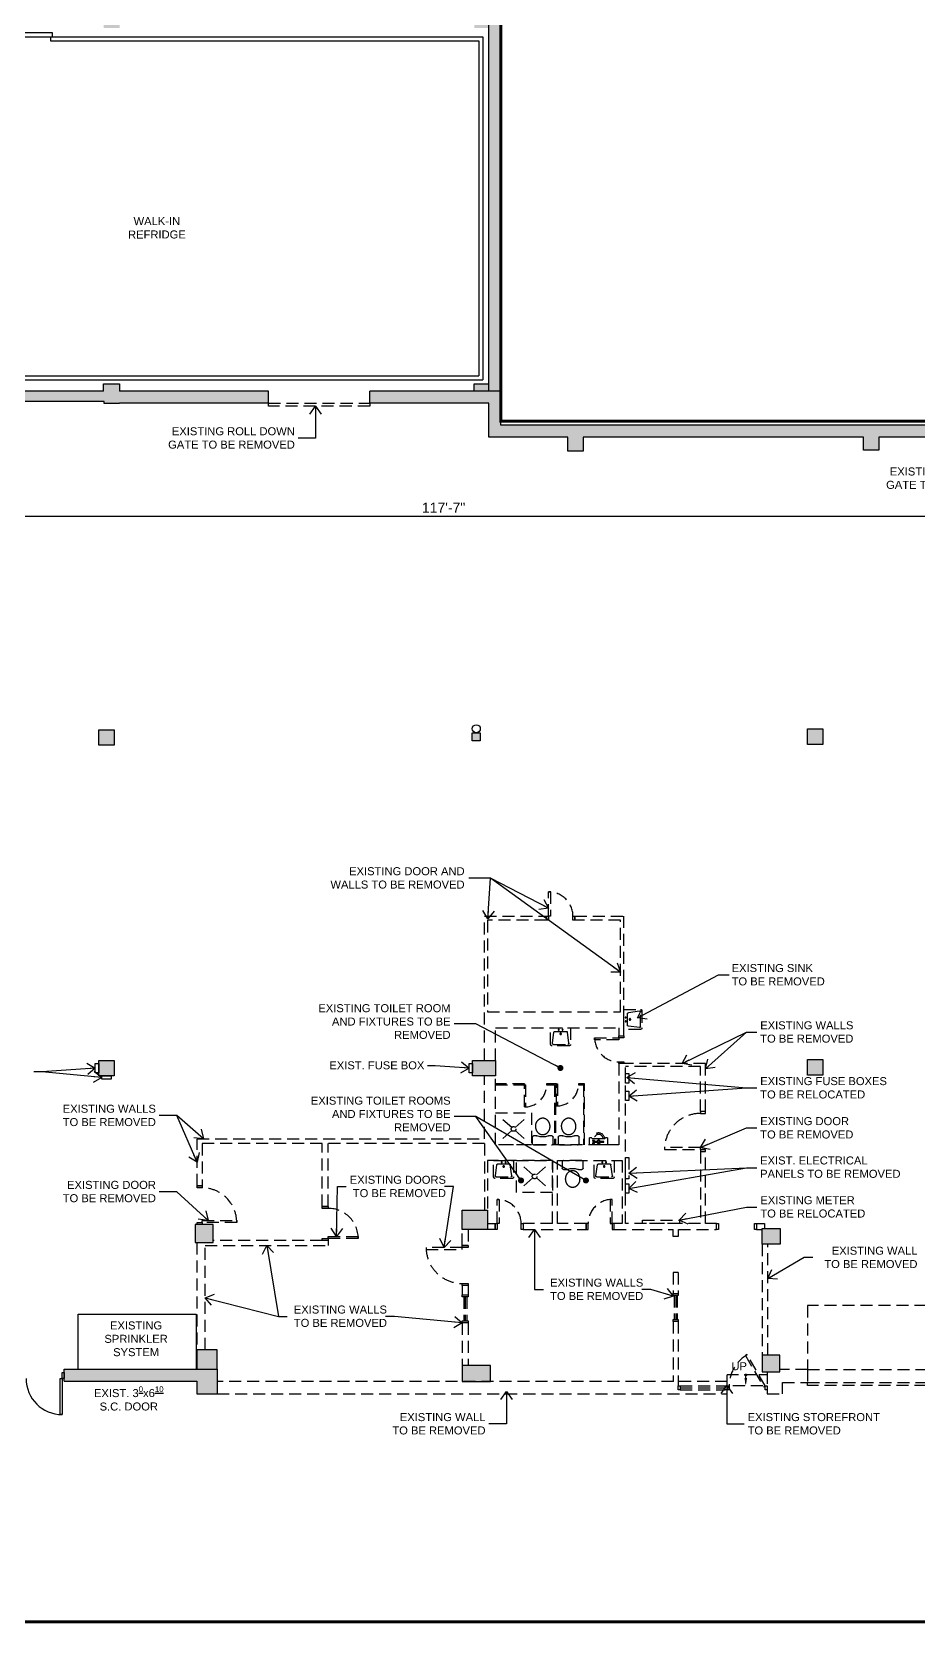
# Model space of a CAD drawing. Header units: inches. Extents: x -5252 to 14398, y -1665 to 9844.
# Drawn here: x 12304 to 13190, y -152 to 1438 of the extents above; entities that cross this region are included whole.
import ezdxf

# ---------------------------------------------------------------- set-up
doc = ezdxf.new("R2010")
doc.units = ezdxf.units.IN
doc.header["$LTSCALE"] = 48
doc.header["$MEASUREMENT"] = 0
doc.linetypes.add('HIDDEN', pattern=[0.375, 0.25, -0.125])
doc.linetypes.add('PHANTOM', pattern=[2.5, 1.25, -0.25, 0.25, -0.25, 0.25, -0.25])
for name, color, linetype in [('Demo', 8, 'HIDDEN'), ('Dimensions', 5, 'Continuous'), ('Door', 5, 'Continuous'), ('E-6', 8, 'Continuous'), ('Hatch', 9, 'Continuous'), ('Kitchen', 5, 'Continuous'), ('PROPERTY LINE', 2, 'PHANTOM'), ('TEXT', 1, 'Continuous'), ('TOILET-FLOOR', 5, 'Continuous'), ('Wall-Exist', 6, 'Continuous')]:
    doc.layers.add(name, color=color, linetype=linetype)
doc.styles.add('ATTR', font='stylu.ttf', dxfattribs={"width": 0.8, "height": 0.7})
doc.styles.add('DIMTEXT', font='arial.ttf')
doc.styles.get("Standard").update_dxf_attribs({"font": 'arial.ttf'})
doc.styles.add('STYLUSBT', font='stylu.ttf')
doc.styles.add('SWA-STND', font='arial.ttf')
doc.dimstyles.new('PA-DIM', dxfattribs={"dimtxt": 5, "dimasz": 5, "dimexe": 3, "dimexo": 0, "dimgap": 1, "dimtad": 1, "dimdec": 0, "dimzin": 3, "dimdsep": 46, "dimlunit": 4, "dimtxsty": 'STYLUSBT', "dimblk": 'ARCHTICK', "dimcen": 0.09, "dimclrd": 256, "dimclre": 256, "dimclrt": 1, "dimadec": 0, "dimazin": 0, "dimtfac": 1, "dimtdec": 0, "dimtix": 1, "dimtmove": 1, "dimatfit": 3, "dimldrblk": 'OPEN90', "dimfxl": 1, "dimfrac": 1, "dimtolj": 1, "dimtzin": 0, "dimarcsym": 0})
doc.dimstyles.new('SWA-48', dxfattribs={"dimscale": 0, "dimtxt": 10, "dimasz": 6, "dimexe": 6, "dimexo": 6, "dimgap": 4, "dimtad": 1, "dimdec": 0, "dimzin": 3, "dimdsep": 46, "dimlunit": 4, "dimtxsty": 'SWA-STND', "dimblk": 'ARCHTICK', "dimcen": 6, "dimclrd": 5, "dimclre": 5, "dimclrt": 1, "dimadec": 0, "dimazin": 0, "dimtfac": 1, "dimtdec": 0, "dimtix": 1, "dimtofl": 0, "dimtmove": 2, "dimatfit": 3, "dimfxl": 1, "dimtolj": 1, "dimtzin": 0, "dimlwd": -1, "dimlwe": -1, "dimarcsym": 0})

# ---------------------------------------------------------------- blocks, each defined once
blk = doc.blocks.new('A$C1289403D')
for p, q in [((0, 16.5), (0, 0)), ((18.5, 18), (1.5, 18)), ((2.7, 16.5), (17.3, 16.5)), ((20, 0), (20, 16.5)), ((1.8, 15.4), (3.3, 4.4)), ((4.3, 3.5), (15.7, 3.5)), ((18.2, 15.4), (16.7, 4.4)), ((0, 0), (20, 0))]:
    blk.add_line(p, q)
for centre, radius in [((8.1, 1.8), 0.5), ((10, 6), 0.75), ((11.9, 1.8), 0.5)]:
    blk.add_circle(centre, radius)
for centre, radius, start, end in [((1.5, 16.5), 1.5, 90, 180), ((2.7, 15.5), 1, 90, 187.8533), ((17.3, 15.5), 1, 352.1467, 90), ((18.5, 16.5), 1.5, 0, 90), ((4.3, 4.5), 1, 187.8533, 270), ((15.7, 4.5), 1, 270, 352.1467)]:
    blk.add_arc(centre, radius, start, end)
blk = doc.blocks.new('A$C3AD91150')
at = {"color": 0, "linetype": 'ByBlock', "lineweight": -2}
for points in [[(0, 27, -0.117036), (2.6, 26.4, -0.104338), (4.9, 24.5, -0.09029), (6.6, 21.6, -0.09898), (7, 18.5, -0.08237), (6.4, 15.2, -0.09029), (4.9, 12.5, -0.104338), (2.6, 10.6, -0.117036), (0, 10, -0.117036), (-2.6, 10.6, -0.104338), (-4.9, 12.5, -0.09029), (-6.4, 15.2, -0.08237), (-7, 18.5, -0.08237), (-6.4, 21.8, -0.09029), (-4.9, 24.5, -0.104338), (-2.6, 26.4, -0.117036)], [(10.4, 0.9), (9.6, 0.1, -0.198912), (9.3, 0), (-9.3, 0, -0.198912), (-9.6, 0.1), (-10.4, 0.9, -0.198912), (-10.5, 1.2), (-10.5, 7.8, -0.198912), (-10.4, 8.1), (-9.6, 8.9, -0.198912), (-9.3, 9), (-6.1, 9, -0.069687), (-5.9, 9), (-2.6, 8, 0.069687), (-2.4, 8), (2.4, 8, 0.069687), (2.6, 8), (5.9, 9, -0.069687), (6.1, 9), (9.3, 9, -0.198912), (9.6, 8.9), (10.4, 8.1, -0.198912), (10.5, 7.8), (10.5, 1.2, -0.198912)]]:
    blk.add_lwpolyline(points, format="xyb", close=True, dxfattribs=at)
blk = doc.blocks.new('Urinal Toilet 2 PV')
for p, q in [((3.85, 0), (6.65, 0)), ((-9, -7), (-7, -7)), ((-7, -7), (-6, -6)), ((-6, -6), (6, -6)), ((-0.98, -2.6501), (-4.9, -2.6501)), ((-4.9, -3.35), (-0.98, -3.35)), ((0.773, -2.3), (4.55, -2.3)), ((4.55, -3.7), (0.784, -3.7)), ((4.2, -0.35), (6.3, -0.35)), ((4.2, -1.6), (4.2, -1.95)), ((6.3, -1.6), (4.2, -1.6)), ((4.2, -1.95), (6.3, -1.95)), ((4.2, -4.05), (4.2, -4.4001)), ((6.3, -4.05), (4.2, -4.05)), ((4.2, -4.4001), (6.3, -4.4001)), ((4.55, -0.35), (4.55, -1.6)), ((4.55, -1.95), (4.55, -4.05)), ((5.95, -1.6), (5.95, -0.35)), ((5.95, -4.05), (5.95, -1.95)), ((6, -6), (7, -7)), ((6.3, -1.95), (6.3, -1.6)), ((6.3, -4.4001), (6.3, -4.05)), ((7, -7), (9, -7))]:
    blk.add_line(p, q)
blk.add_lwpolyline([(-9, -7), (-9, 0), (9, 0), (9, -7)])
blk.add_circle((0, -3), 1.05)
for centre, radius, start, end in [((4.215, 0.0154), 0.3657, 182.4084, 267.5916), ((6.285, 0.0154), 0.3657, 272.4084, 357.5916), ((0, -6), 6, 180, 0), ((-4.9, -3), 0.35, 90, 270), ((0, -6), 4.5, 180, 0), ((0, -3), 1.75, 22.85047, 168.577), ((0, -3), 1.75, 191.8763, 336.5863)]:
    blk.add_arc(centre, radius, start, end)
at = {"style": 'ATTR', "width": 0.8, "flags": 9}
blk.add_attdef('ESTCODE', (0, 0), '', height=0.00000036, dxfattribs=at)
blk = doc.blocks.new('_ArchTick')
at = {"color": 0, "linetype": 'ByBlock', "const_width": 0.219}
blk.add_lwpolyline([(-0.5, -0.5), (0.5, 0.5)], dxfattribs=at)
blk = doc.blocks.new('*D2630')
at = {"layer": 'Defpoints', "color": 0, "transparency": 16777216}
for p in [(12009.6, 1066.9), (13421.1, 1019.4), (12009.6, 953.9)]:
    blk.add_point(p, dxfattribs=at)
at = {"layer": 'Dimensions', "color": 5, "transparency": 16777216}
for p, q in [((12009.6, 1060.9), (12009.6, 947.9)), ((13421.1, 1013.4), (13421.1, 947.9)), ((13421.1, 953.9), (12009.6, 953.9))]:
    blk.add_line(p, q, dxfattribs=at)
at = {"layer": 'Dimensions', "color": 5, "transparency": 16777216, "xscale": 6, "yscale": 6, "zscale": 6, "rotation": 180}
blk.add_blockref('_ArchTick', (12009.6, 953.9), dxfattribs=at)
at = {"layer": 'Dimensions', "color": 5, "transparency": 16777216, "xscale": 6, "yscale": 6, "zscale": 6}
blk.add_blockref('_ArchTick', (13421.1, 953.9), dxfattribs=at)
at = {"layer": 'Dimensions', "color": 1, "transparency": 16777216, "insert": (12715.4, 962.9), "char_height": 10, "attachment_point": 5, "style": 'SWA-STND'}
blk.add_mtext('\\A1;117\'-7"', dxfattribs=at)

msp = doc.modelspace()

# ---------------------------------------------------------------- hatches: boundary and pattern name
at = {"layer": 'Hatch'}
h = msp.add_hatch(color=253, dxfattribs=at)
h.dxf.hatch_style = 1
h.paths.add_polyline_path([(11873.5, 2437.4), (11900, 2437.4), (11900, 2441.9), (11890, 2441.9), (11890, 2458.9), (11877.5, 2458.9), (11877.5, 2567.9), (11890, 2567.9), (11890, 2586.4), (11884.5, 2586.4), (11884.5, 2598.4), (11886.5, 2598.4), (11886.5, 2603.4), (11873.5, 2603.4), (11873.5, 2594.9), (11832.5, 2594.9), (11832.5, 2581.9), (11835.5, 2581.9), (11873.5, 2581.9)])
h.paths.add_polyline_path([(11985.5, 2441.9), (11985.5, 2468.9), (11980.5, 2468.9), (11980.5, 2441.9), (11936, 2441.9), (11936, 2437.4), (11999.5, 2437.4), (11999.5, 2364.4), (12126.5, 2364.4), (12126.5, 2314.9), (12141.5, 2314.9), (12141.5, 2318.9), (12130.5, 2318.9), (12130.5, 2436.9), (12175.5, 2436.9), (12175.5, 2424.4), (12191, 2424.4), (12191, 2436.9), (12253.5, 2436.9), (12253.5, 2318.9), (12171.5, 2318.9), (12171.5, 2314.9), (12378.5, 2314.9), (12378.5, 2318.9), (12361.5, 2318.9), (12361.5, 2338.9), (12357.5, 2338.9), (12357.5, 2318.9), (12266.5, 2318.9), (12266.5, 2435.9), (12357.5, 2435.9), (12357.5, 2362.9), (12361.5, 2362.9), (12361.5, 2435.9), (12482.5, 2435.9), (12482.5, 2318.9), (12481.5, 2318.9), (12481.5, 2314.9), (12487.5, 2314.9), (12487.5, 2465.4), (12482.5, 2465.4), (12482.5, 2458.4), (12470.5, 2458.4), (12470.5, 2441.9), (12334.5, 2441.9), (12334.5, 2445.4), (12328.5, 2445.4), (12328.5, 2441.9), (12194.5, 2441.9), (12194.5, 2452.4), (12188.5, 2452.4), (12188.5, 2441.9), (12115.5, 2441.9), (12115.5, 2436.9), (12124.5, 2436.9), (12124.5, 2377.4), (12063.5, 2377.4), (12063.5, 2436.9), (12085.5, 2436.9), (12085.5, 2441.9), (12038.5, 2441.9), (12038.5, 2436.9), (12059.5, 2436.9), (12059.5, 2377.4), (12003.5, 2377.4), (12003.5, 2436.9), (12008.5, 2436.9), (12008.5, 2441.9)])
h.paths.add_polyline_path([(11985.5, 2523.9), (11980.5, 2523.9), (11980.5, 2504.9), (11985.5, 2504.9)], flags=17)
h.paths.add_polyline_path([(11985.5, 2598.4), (11980.5, 2598.4), (11980.5, 2583.9), (11985.5, 2583.9)], flags=17)
h.paths.add_polyline_path([(11924.5, 2603.4), (11924.5, 2598.4), (12178.5, 2598.4), (12178.5, 2579.4), (12188.5, 2579.4), (12188.5, 2488.4), (12194.5, 2488.4), (12194.5, 2598.4), (12470.5, 2598.4), (12470.5, 2566.4), (12482.5, 2566.4), (12482.5, 2501.4), (12487.5, 2501.4), (12487.5, 2581.9), (12524.5, 2581.9), (12524.5, 2594.9), (12487.5, 2594.9), (12487.5, 2603.4)])
h.paths.add_polyline_path([(12328.5, 2475.4), (12334.5, 2475.4), (12334.5, 2598.4), (12328.5, 2598.4)])
h.paths.add_polyline_path([(11711.5, 2594.9), (11711.5, 2581.9), (11714.5, 2581.9), (11737.5, 2581.9), (11737.5, 2594.9)])
h.paths.add_polyline_path([(11605, 2218.4), (11590.5, 2218.4), (11590.5, 2202.4), (11605, 2202.4)])
h.paths.add_polyline_path([(11988.5, 2218.4), (11972.5, 2218.4), (11972.5, 2202.4), (11988.5, 2202.4)])
h.paths.add_polyline_path([(12375.5, 2202.4), (12391.5, 2202.4), (12391.5, 2218.4), (12375.5, 2218.4)])
h.paths.add_polyline_path([(12746, 2202.4), (12760.5, 2202.4), (12760.5, 2218.4), (12746, 2218.4)])
h.paths.add_polyline_path([(12005.9, 1211.3), (12062, 1211.4), (12062, 1241.2), (12005.8, 1241.1)], flags=9)
h.paths.add_polyline_path([(12397.8, 1227.4), (12459.6, 1227.5), (12459.5, 1257.5), (12397.8, 1257.4)], flags=9)
h.paths.add_polyline_path([(11703.6, 33.7), (11870.9, 33.7), (11870.9, 63.6), (11703.6, 63.6)], flags=9)
h.paths.add_polyline_path([(11779.4, -87.2), (11953, -87.2), (11953, -57.2), (11779.4, -57.2)], flags=9)
h.paths.add_polyline_path([(11805.2, -131.6), (11936.2, -131.6), (11936.2, -101.7), (11805.2, -101.7)], flags=9)
h.paths.add_polyline_path([(11822.1, 345.2), (11952.9, 345.2), (11952.9, 375.1), (11822.1, 375.1)], flags=9)
h.paths.add_polyline_path([(11822.1, 167.3), (11952.9, 167.3), (11952.9, 197.2), (11822.1, 197.2)], flags=9)
h.paths.add_polyline_path([(11806.1, 589.8), (11937.1, 589.8), (11937.1, 619.8), (11806.1, 619.8)], flags=9)
h.paths.add_polyline_path([(11822.1, 265.7), (11953.1, 265.7), (11953.1, 295.6), (11822.1, 295.6)], flags=9)
h.paths.add_polyline_path([(11822.1, -28.2), (11952.9, -28.2), (11952.9, 1.8), (11822.1, 1.8)], flags=9)
h.paths.add_polyline_path([(11816.8, 773.8), (11953.1, 773.8), (11953.1, 803.8), (11816.8, 803.8)], flags=9)
h.paths.add_polyline_path([(11492.9, -4.8), (11561, -4.8), (11561, 38.6), (11492.9, 38.6)], flags=9)
h.paths.add_polyline_path([(13029, 367.8), (13159.7, 367.8), (13159.7, 397.8), (13029, 397.8)], flags=9)
h.paths.add_polyline_path([(13029, 327.8), (13126.8, 327.8), (13126.8, 357.8), (13029, 357.8)], flags=9)
h.paths.add_polyline_path([(13029, 423.6), (13126.8, 423.6), (13126.8, 453.5), (13029, 453.5)], flags=9)
h.paths.add_polyline_path([(12333.2, 264.1), (12430.4, 264.1), (12430.4, 294.1), (12333.2, 294.1)], flags=9)
h.paths.add_polyline_path([(12815.9, 166.4), (12913.4, 166.4), (12913.4, 196.3), (12815.9, 196.3)], flags=9)
h.paths.add_polyline_path([(13085.5, 198.3), (13183.2, 198.3), (13183.2, 228.3), (13085.5, 228.3)], flags=9)
h.paths.add_polyline_path([(12559.8, 139.5), (12657.2, 139.5), (12657.2, 169.5), (12559.8, 169.5)], flags=9)
h.paths.add_polyline_path([(12617.2, 269.2), (12717.4, 269.2), (12717.4, 299.1), (12617.2, 299.1)], flags=9)
h.paths.add_polyline_path([(12333.2, 340.2), (12430.4, 340.2), (12430.4, 370.2), (12333.2, 370.2)], flags=9)
h.paths.add_polyline_path([(13000.5, 480.8), (13098.2, 480.8), (13098.2, 510.8), (13000.5, 510.8)], flags=9)
h.paths.add_polyline_path([(13016.4, 32), (13152.7, 32), (13152.7, 62), (13016.4, 62)], flags=9)
h.paths.add_polyline_path([(12662.8, 32), (12759.9, 32), (12759.9, 62), (12662.8, 62)], flags=9)
h.paths.add_polyline_path([(12386.4, 32), (12560, 32), (12560, 62), (12386.4, 62)], flags=9)
h.paths.add_polyline_path([(13265, 32), (13395.9, 32), (13395.9, 62), (13265, 62)], flags=9)
h.paths.add_polyline_path([(11822.1, 850.4), (11952.9, 850.4), (11952.9, 880.4), (11822.1, 880.4)], flags=9)
h.paths.add_polyline_path([(12250.7, 164.4), (12373.7, 164.4), (12373.7, 207.8), (12250.7, 207.8)], flags=9)
h.paths.add_polyline_path([(12052, 108.3), (12183, 108.3), (12183, 138.2), (12052, 138.2)], flags=9)
h.paths.add_polyline_path([(12438.6, 1017.3), (12569.6, 1017.3), (12569.6, 1047.2), (12438.6, 1047.2)], flags=9)
h.paths.add_polyline_path([(13156.3, 977.1), (13287.3, 977.1), (13287.3, 1007.1), (13156.3, 1007.1)], flags=9)
h.paths.add_polyline_path([(13246.5, 584.9), (13377.5, 584.9), (13377.5, 614.8), (13246.5, 614.8)], flags=9)
h.paths.add_polyline_path([(12600.8, 577.6), (12739, 577.6), (12739, 607.6), (12600.8, 607.6)], flags=9)
h.paths.add_polyline_path([(12581.2, 334.8), (12725, 334.8), (12725, 378.2), (12581.2, 378.2)], flags=9)
h.paths.add_polyline_path([(12588.9, 427.3), (12725.2, 427.3), (12725.2, 470.7), (12588.9, 470.7)], flags=9)
h.paths.add_polyline_path([(12157.5, 385.2), (12305, 385.2), (12305, 415.1), (12157.5, 415.1)], flags=9)
h.paths.add_polyline_path([(13203.5, 116.3), (13203.5, 157.6), (13187, 157.6), (13187, 116.3)], flags=9)
h.paths.add_polyline_path([(13001.6, 96.4), (13021.1, 96.4), (13021.1, 112.9), (13001.6, 112.9)], flags=9)
h.paths.add_polyline_path([(13028.9, 288.4), (13173.3, 288.4), (13173.3, 318.4), (13028.9, 318.4)], flags=9)
h.paths.add_polyline_path([(12599.3, 397), (12698.3, 397), (12698.3, 413.5), (12599.3, 413.5)], flags=9)
h.paths.add_polyline_path([(13029.1, 248.7), (13138.7, 248.7), (13138.7, 278.7), (13029.1, 278.7)], flags=9)
h.paths.add_polyline_path([(12374.1, 110.2), (12441.5, 110.3), (12441.4, 153.7), (12374.1, 153.6)], flags=9)
h = msp.add_hatch(color=253, dxfattribs=at)
h.dxf.hatch_style = 1
h.paths.add_polyline_path([(12772.5, 2065.4), (12760.5, 2065.4), (12760.5, 1079.4), (12772.5, 1079.4)])
h.paths.add_polyline_path([(12760.5, 1844.4), (12746, 1844.4), (12746, 1828.4), (12760.5, 1828.4)])
h.paths.add_polyline_path([(12391.5, 1844.4), (12369.5, 1844.4), (12369.5, 1813.4), (12391.5, 1813.4)])
h.paths.add_polyline_path([(11988.5, 1844.4), (11972.5, 1844.4), (11972.5, 1828.4), (11988.5, 1828.4)])
h.paths.add_polyline_path([(11605, 1844.4), (11590.5, 1844.4), (11590.5, 1828.4), (11605, 1828.4)])
h.paths.add_polyline_path([(11605, 1460.4), (11590.5, 1460.4), (11590.5, 1444.4), (11605, 1444.4)])
h.paths.add_polyline_path([(11988.5, 1458.4), (11972.5, 1458.4), (11972.5, 1442.4), (11988.5, 1442.4)])
h.paths.add_polyline_path([(12391.5, 1458.4), (12375.5, 1458.4), (12375.5, 1442.4), (12391.5, 1442.4)])
h.paths.add_polyline_path([(12760.5, 1458.4), (12746, 1458.4), (12746, 1442.4), (12760.5, 1442.4)])
h = msp.add_hatch(color=253, dxfattribs=at)
h.dxf.hatch_style = 1
h.paths.add_polyline_path([(12022.6, 1068.9), (12376, 1068.9), (12376, 1066.9), (12391.5, 1066.9), (12391.5, 1067.4), (12540.5, 1067.4), (12540.5, 1079.4), (12391.5, 1079.4), (12391.5, 1086.7), (12375.5, 1086.7), (12375.5, 1079.4), (12022.6, 1079.4), (12022.6, 1086.7), (12006.6, 1086.7), (12006.6, 1079.4), (11605, 1079.4), (11578.5, 1067.4), (11578.5, 560.4), (10743.1, 560.4), (10743.1, 389.4), (11271.1, 389.4), (11271.1, 73.4), (11279.1, 73.4), (11279.1, 101.9), (11293.1, 101.9), (11293.1, 113.9), (11279.1, 113.9), (11279.1, 401.4), (10755.1, 401.4), (10755.1, 548.4), (11601.1, 548.4), (11601.1, 1057.4), (11996.6, 1057.4), (11996.6, 836.9), (12009.6, 836.9), (12009.6, 1066.9), (12022.6, 1066.9)])
h.paths.add_polyline_path([(11787.5, 1093.9), (11773, 1093.9), (11773, 1079.4), (11787.5, 1079.4)])
h.paths.add_polyline_path([(12760.5, 1086.7), (12746, 1086.7), (12746, 1079.4), (12760.5, 1079.4)])
h.paths.add_polyline_path([(11292.6, -126.6), (11279.1, -126.6), (11279.1, -30.6), (11271.1, -30.6), (11271.1, -150.6), (11722.1, -150.6), (11722.1, -138.6), (11603.6, -138.6), (11603.6, -126.6), (11587.6, -126.6), (11587.6, -138.6), (11292.6, -138.6)])
h.paths.add_polyline_path([(12006.1, -82.6), (11994.1, -82.6), (11994.1, -126.1), (11979.1, -126.1), (11979.1, -138.6), (11968.1, -138.6), (11968.1, -150.6), (12006.1, -150.6)])
h.paths.add_polyline_path([(11795.1, -138.6), (11762.1, -138.6), (11762.1, -150.6), (11795.1, -150.6)])
h = msp.add_hatch(color=253, dxfattribs=at)
h.dxf.hatch_style = 1
h.paths.add_polyline_path([(13237, 1045.4), (12772.5, 1045.4), (12772.5, 1079.4), (12641.5, 1079.4), (12641.5, 1067.4), (12760.5, 1067.4), (12760.5, 1033.4), (12839.5, 1033.4), (12839.5, 1019.4), (12855, 1019.4), (12855, 1033.4), (13135, 1033.4), (13135, 1020.4), (13150.5, 1020.4), (13150.5, 1033.4), (13237, 1033.4)])
h.paths.add_polyline_path([(13431.1, 565.5), (13433.1, 565.5), (13433.1, 572.9), (13421.1, 572.9), (13421.1, 409.9), (13409, 409.9), (13409, 394.4), (13421.1, 394.4), (13421.1, 114.4), (13405.1, 114.4), (13405.1, 101.4), (13343.1, 101.4), (13343.1, 114.4), (13327.6, 114.4), (13327.6, 88.4), (13431.1, 88.4)])
h = msp.add_hatch(color=253, dxfattribs=at)
h.dxf.hatch_style = 1
h.paths.add_polyline_path([(12023.6, 740.9), (11996.6, 740.9), (11996.6, 674.4), (12009.6, 674.4), (12009.6, 725.4), (12023.6, 725.4)])
h.paths.add_polyline_path([(12023.6, 409.9), (12009.6, 409.9), (12009.6, 578.4), (11996.6, 578.4), (11996.6, 394.4), (12023.6, 394.4)])
h.paths.add_polyline_path([(12023.6, 113.9), (12009.6, 113.9), (12009.6, 141.1), (11994.1, 141.1), (11994.1, -31.6), (12006.1, -31.6), (12006.1, 89.9), (12023.6, 89.9)])
h.paths.add_polyline_path([(12296.1, 101.9), (12285.1, 101.9), (12269.6, 101.9), (12256.6, 101.9), (12256.6, 89.9), (12296.1, 89.9)])
h.paths.add_polyline_path([(12285.1, 114.9), (12269.6, 114.9), (12269.6, 101.9), (12285.1, 101.9)])
h.paths.add_polyline_path([(12489.1, 101.9), (12468.6, 101.9), (12336.1, 101.9), (12336.1, 89.9), (12468.6, 89.9), (12468.6, 77.1), (12489.1, 77.1)])
h.paths.add_polyline_path([(12489.1, 121), (12468.6, 121), (12468.6, 101.9), (12489.1, 101.9)])
h.paths.add_polyline_path([(12485.1, 246.5), (12467.1, 246.5), (12467.1, 228.5), (12485.1, 228.5)])
h.paths.add_polyline_path([(12386.1, 410.4), (12370.6, 410.4), (12370.6, 394.9), (12386.1, 394.9)])
h.paths.add_polyline_path([(12386.1, 740.9), (12370.6, 740.9), (12370.6, 725.4), (12386.1, 725.4)])
h.paths.add_polyline_path([(12752.1, 737.9), (12744.1, 737.9), (12744.1, 729.9), (12752.1, 729.9)])
h.paths.add_polyline_path([(13094.6, 741.7), (13079.1, 741.7), (13079.1, 726.2), (13094.6, 726.2)])
h.paths.add_polyline_path([(13094.6, 411.2), (13079.1, 411.2), (13079.1, 395.7), (13094.6, 395.7)])
h.paths.add_polyline_path([(13051.7, 242.4), (13033.9, 242.4), (13033.9, 226.9), (13051.7, 226.9)])
h.paths.add_polyline_path([(12767.4, 410.4), (12744.2, 410.4), (12744.2, 394.9), (12767.4, 394.9)])
h.paths.add_polyline_path([(12759.4, 260.8), (12733.9, 260.8), (12733.9, 241.5), (12759.4, 241.5)])
h.paths.add_polyline_path([(12762.4, 105.5), (12734.1, 105.5), (12734.1, 89.5), (12762.4, 89.5)])
h.paths.add_polyline_path([(13051.5, 115.9), (13033.9, 115.9), (13033.9, 99.1), (13051.5, 99.1)])

# ---------------------------------------------------------------- linework, layer by layer
at = {"layer": 'Demo'}
for p, q in [((12756.2, 410.4), (12756.2, 554.4)), ((12756.2, 554.4), (12818.2, 554.4)), ((12818.2, 550.4), (12759.2, 550.4)), ((12759.2, 550.4), (12759.2, 458.9)), ((12818.2, 554.4), (12818.2, 550.4)), ((12846.7, 550.4), (12846.7, 554.4)), ((12846.7, 554.4), (12895.7, 554.4)), ((12892.2, 550.4), (12846.7, 550.4)), ((12892.2, 458.9), (12892.2, 550.4)), ((12895.7, 435), (12895.7, 554.4)), ((12759.2, 458.9), (12892.2, 458.9)), ((12767.4, 442.9), (12890.4, 442.9)), ((12767.4, 410.4), (12767.4, 442.9)), ((12890.4, 442.9), (12890.4, 435)), ((12890.4, 435), (12895.7, 435)), ((12977.2, 407.4), (12890.4, 407.4)), ((12890.4, 407.4), (12890.4, 325.9)), ((12897.2, 247.4), (12897.2, 404.4)), ((12972.2, 404.4), (12897.2, 404.4)), ((12972.2, 359.4), (12972.2, 404.4)), ((12977.2, 359.4), (12977.2, 407.4)), ((12756.2, 332.1), (12756.2, 394.9)), ((12767.4, 325.9), (12767.4, 394.9)), ((12796.4, 386.9), (12767.4, 386.9)), ((12767.4, 385.9), (12796.4, 385.9)), ((12796.4, 386.9), (12796.4, 385.9)), ((12828.4, 386.9), (12818.4, 386.9)), ((12818.4, 386.9), (12818.4, 385.9)), ((12818.4, 385.9), (12826.3, 385.9)), ((12826.3, 385.9), (12826.3, 325.9)), ((12827.3, 385.9), (12827.3, 325.9)), ((12827.3, 385.9), (12828.4, 385.9)), ((12856.4, 386.9), (12850.4, 386.9)), ((12850.4, 386.9), (12850.4, 385.9)), ((12850.4, 385.9), (12855.4, 385.9)), ((12855.4, 385.9), (12855.4, 325.9)), ((12856.4, 325.9), (12856.4, 386.9)), ((12774.6, 351.5), (12783.6, 343.5)), ((12787.1, 343.5), (12796.1, 351.5)), ((12977.2, 359.4), (12972.2, 359.4)), ((12774.6, 332.4), (12783.6, 340.4)), ((12787.1, 340.4), (12796.1, 332.4)), ((12469.1, 285), (12469.1, 332.1)), ((12469.1, 332.1), (12756.2, 332.1)), ((12594.1, 327.5), (12474.1, 327.5)), ((12474.1, 327.5), (12474.1, 285)), ((12594.1, 264.5), (12594.1, 327.5)), ((12756.2, 327.5), (12600.1, 327.5)), ((12600.1, 264.5), (12600.1, 327.5)), ((12756.2, 327.5), (12756.2, 260.8)), ((12890.4, 325.9), (12767.4, 325.9)), ((12977.2, 319.4), (12972.2, 319.4)), ((12972.2, 319.4), (12972.2, 247.4)), ((12977.2, 247.4), (12977.2, 319.4)), ((12824.4, 310.4), (12759.4, 310.4)), ((12759.4, 310.4), (12759.4, 260.8)), ((12795.7, 304), (12804.7, 296)), ((12808.2, 296), (12817.1, 304)), ((12824.4, 247.4), (12824.4, 310.4)), ((12829.4, 247.4), (12829.4, 310.4)), ((12829.4, 310.4), (12893.9, 310.4)), ((12893.9, 310.4), (12893.9, 247.4)), ((12795.7, 284.9), (12804.7, 292.9)), ((12808.2, 292.9), (12817.1, 284.9)), ((12474.1, 285), (12469.1, 285)), ((12600.1, 264.5), (12594.1, 264.5)), ((12733.9, 225.5), (12733.9, 241.5)), ((12739.9, 241.5), (12739.9, 225.5)), ((12759.4, 247.4), (12766.9, 247.4)), ((12766.9, 241.5), (12759.4, 241.5)), ((12766.9, 247.4), (12766.9, 241.5)), ((12824.4, 247.4), (12794.9, 247.4)), ((12794.9, 247.4), (12794.9, 241.5)), ((12794.9, 241.5), (12857.9, 241.5)), ((12857.9, 247.4), (12829.4, 247.4)), ((12857.9, 241.5), (12857.9, 247.4)), ((12893.9, 247.4), (12885.9, 247.4)), ((12885.9, 241.5), (12885.9, 247.4)), ((12885.9, 241.5), (12944.9, 241.5)), ((12972.2, 247.4), (12897.2, 247.4)), ((12944.9, 234.5), (12944.9, 241.5)), ((12949.9, 241.5), (12949.9, 234.5)), ((12950.2, 241.5), (12988.2, 241.5)), ((12988.2, 247.4), (12977.2, 247.4)), ((13028.2, 247.4), (13036.2, 247.4)), ((13028.2, 241.5), (13033.9, 241.5)), ((13036.2, 247.4), (13036.2, 242.4)), ((12468.6, 228.5), (12468.6, 121)), ((12477.1, 225.5), (12600.1, 225.5)), ((12477.1, 121), (12477.1, 225.5)), ((12594.1, 230.5), (12485.1, 230.5)), ((12600.1, 230.5), (12600.1, 225.5)), ((12739.9, 225.5), (12733.9, 225.5)), ((12949.9, 234.5), (12944.9, 234.5)), ((13033.9, 226.9), (13033.9, 115.9)), ((13039.5, 115.9), (13039.5, 226.9)), ((12949.9, 198.5), (12944.9, 198.5)), ((12944.9, 198.5), (12944.9, 177.5)), ((12949.9, 198.5), (12949.9, 177.5)), ((12739.9, 185.5), (12733.9, 185.5)), ((12733.9, 185.5), (12733.9, 176)), ((12739.9, 185.5), (12739.9, 176)), ((12944.9, 177.5), (12949.9, 177.5)), ((12945.9, 175.5), (12945.9, 151.5)), ((12947.4, 175.5), (12947.4, 151.5)), ((12948.9, 175.5), (12948.9, 151.5)), ((12735.5, 174), (12735.5, 150)), ((12737, 174), (12737, 150)), ((12738.5, 174), (12738.5, 150)), ((12734.1, 148), (12734.1, 105.5)), ((12739.9, 148), (12739.9, 105.5)), ((12944.9, 149.5), (12944.9, 89.5)), ((12949.9, 149.5), (12949.9, 85.1)), ((13028.2, 96.1), (12998.9, 96.1)), ((12998.9, 85.1), (12998.9, 96.1)), ((13038.9, 96.1), (13030.5, 96.1)), ((13038.9, 99.1), (13038.9, 77.1)), ((13079.2, 101.4), (13051.5, 101.4)), ((13079.2, 101.4), (13079.2, 88.4)), ((12945.2, 89.5), (12489.1, 89.5)), ((12998.9, 89.5), (12950.2, 89.5)), ((12951.9, 85.1), (12996.9, 85.1)), ((12951.9, 83.1), (12996.9, 83.1)), ((12951.9, 81.1), (12996.9, 81.1)), ((12998.9, 77.1), (12998.9, 89.5)), ((13034.6, 85.1), (12998.9, 85.1)), ((13054.1, 77.1), (13054.1, 88.4)), ((13054.1, 88.4), (13079.2, 88.4)), ((12489.1, 77.1), (12998.9, 77.1)), ((13038.9, 77.1), (13054.1, 77.1))]:
    msp.add_line(p, q, dxfattribs=at)
at = {"layer": 'Demo', "linetype": 'ByBlock'}
for p, q in [((12350.1, 101.9), (12350.1, 156.9)), ((12350.1, 156.9), (12468.1, 156.9)), ((12468.1, 156.9), (12468.1, 101.9))]:
    msp.add_line(p, q, dxfattribs=at)
at = {"layer": 'Demo'}
for points in [[(12641.5, 1064.4), (12540.5, 1064.4), (12540.5, 1067.4), (12641.5, 1067.4)], [(12820.2, 554.4), (12820.2, 578.9), (12822.2, 578.9), (12822.2, 554.4)], [(12820.2, 550.4), (12818.2, 550.4), (12818.2, 554.4), (12820.2, 554.4)], [(12846.7, 550.4), (12844.7, 550.4), (12844.7, 554.4), (12846.7, 554.4)], [(12890.4, 433), (12890.4, 431), (12866.4, 431), (12866.4, 433)], [(12895.7, 435), (12895.7, 433), (12890.4, 433), (12890.4, 435)], [(12367.2, 397.9), (12367.2, 407.4), (12370.6, 407.4), (12370.6, 397.9)], [(12895.7, 408.9), (12895.7, 407.4), (12890.4, 407.4), (12890.4, 408.9)], [(12383.1, 391.6), (12373.6, 391.6), (12373.6, 394.9), (12383.1, 394.9)], [(12796.4, 363.9), (12796.4, 385.9), (12797.4, 385.9), (12797.4, 363.9)], [(12828.4, 364.9), (12828.4, 386.9), (12829.4, 386.9), (12829.4, 364.9)], [(12897.2, 387.8), (12897.2, 397.2), (12900.5, 397.2), (12900.5, 387.8)], [(12897.2, 370.4), (12897.2, 379.8), (12900.5, 379.8), (12900.5, 370.4)], [(12803.4, 325.9), (12767.4, 325.9), (12767.4, 357.9), (12803.4, 357.9)], [(12977.2, 357.4), (12977.2, 359.4), (12972.2, 359.4), (12972.2, 357.4)], [(12972.2, 321.4), (12972.2, 323.4), (12936.2, 323.4), (12936.2, 321.4)], [(12977.2, 319.4), (12977.2, 321.4), (12972.2, 321.4), (12972.2, 319.4)], [(12824.4, 278.4), (12788.4, 278.4), (12788.4, 310.4), (12824.4, 310.4)], [(12897.2, 292.2), (12897.2, 313.4), (12900.5, 313.4), (12900.5, 292.2)], [(12897.2, 277.7), (12897.2, 287.2), (12900.5, 287.2), (12900.5, 277.7)], [(12474.1, 285), (12474.1, 283), (12469.1, 283), (12469.1, 285)], [(12768.9, 247.4), (12768.9, 271.4), (12770.9, 271.4), (12770.9, 247.4)], [(12883.9, 247.4), (12883.9, 271.4), (12881.9, 271.4), (12881.9, 247.4)], [(12600.1, 264.5), (12600.1, 262.5), (12594.1, 262.5), (12594.1, 264.5)], [(12474.1, 248.5), (12474.1, 246.5), (12469.1, 246.5), (12469.1, 248.5)], [(12474.1, 248.5), (12474.1, 250.5), (12508.6, 250.5), (12508.6, 248.5)], [(12768.9, 241.5), (12766.9, 241.5), (12766.9, 247.4), (12768.9, 247.4)], [(12794.9, 241.5), (12792.9, 241.5), (12792.9, 247.4), (12794.9, 247.4)], [(12857.9, 241.5), (12859.9, 241.5), (12859.9, 247.4), (12857.9, 247.4)], [(12883.9, 241.5), (12885.9, 241.5), (12885.9, 247.4), (12883.9, 247.4)], [(12951.1, 247.4), (12914.3, 247.4), (12914.3, 250.8), (12951.1, 250.8)], [(12990.2, 241.5), (12988.2, 241.5), (12988.2, 247.4), (12990.2, 247.4)], [(13028.2, 241.5), (13026.2, 241.5), (13026.2, 247.4), (13028.2, 247.4)], [(12600.1, 232.5), (12600.1, 230.5), (12594.1, 230.5), (12594.1, 232.5)], [(12600.1, 232.5), (12600.1, 234.5), (12630.1, 234.5), (12630.1, 232.5)], [(12733.9, 221.5), (12733.9, 223.5), (12697.9, 223.5), (12697.9, 221.5)], [(12739.9, 225.5), (12739.9, 223.5), (12733.9, 223.5), (12733.9, 225.5)], [(12739.9, 187.5), (12739.9, 185.5), (12733.9, 185.5), (12733.9, 187.5)], [(12734.1, 174), (12734.1, 176), (12739.9, 176), (12739.9, 174)], [(12944.9, 175.5), (12944.9, 177.5), (12949.9, 177.5), (12949.9, 175.5)], [(13079.2, 101.4), (13324.1, 101.4), (13324.1, 165.4), (13079.2, 165.4)], [(12734.1, 148), (12734.1, 150), (12739.9, 150), (12739.9, 148)], [(12944.9, 149.5), (12944.9, 151.5), (12949.9, 151.5), (12949.9, 149.5)], [(13035.2, 84.1), (13036.9, 85.1), (13018.9, 116.3), (13017.1, 115.3)], [(12951.9, 81.1), (12949.9, 81.1), (12949.9, 85.1), (12951.9, 85.1)], [(12998.9, 81.1), (12996.9, 81.1), (12996.9, 85.1), (12998.9, 85.1)], [(13000.9, 81.1), (12998.9, 81.1), (12998.9, 85.1), (13000.9, 85.1)], [(13038.9, 81.1), (13036.9, 81.1), (13036.9, 85.1), (13038.9, 85.1)], [(13079.2, 88.4), (13324.1, 88.4), (13324.1, 85.4), (13079.2, 85.4)]]:
    msp.add_lwpolyline(points, close=True, dxfattribs=at)
at = {"layer": 'Demo', "linetype": 'Continuous'}
msp.add_lwpolyline([(13017.5, 87.8), (13017.5, 96.1)], dxfattribs=at)
at = {"layer": 'Demo'}
for centre, radius in [((12785.4, 341.9), 2.36), ((12806.4, 294.4), 2.36), ((13017.5, 96.1), 0.855)]:
    msp.add_circle(centre, radius, dxfattribs=at)
for centre, radius, start, end in [((12820.2, 554.4), 24.5, 0, 90), ((12890.4, 433), 24, 180, 270), ((12796.4, 385.9), 22, 270, 360), ((12828.4, 386.9), 22, 270, 360), ((12972.2, 321.4), 36, 90, 180), ((12474.1, 248.5), 34.5, 0, 90), ((12768.9, 247.4), 24, 0, 90), ((12883.9, 247.4), 24, 90, 180), ((12600.1, 232.5), 30, 0, 90), ((12733.9, 223.5), 36, 180, 270), ((13036.9, 85.1), 36, 120.098, 180)]:
    msp.add_arc(centre, radius, start, end, dxfattribs=at)
at = {"layer": 'Demo', "linetype": 'Continuous'}
msp.add_solid([(13018.8, 93.1), (13017.5, 85.1), (13016.1, 93.1)], dxfattribs=at)
at = {"layer": 'Door'}
for points in [[(12336.1, 92.4), (12334.1, 92.4), (12334.1, 98.4), (12336.1, 98.4)], [(12334.1, 92.4), (12334.1, 56.4), (12332.1, 56.4), (12332.1, 92.4)]]:
    msp.add_lwpolyline(points, close=True, dxfattribs=at)
msp.add_arc((12334.1, 92.4), 36, 180, 270, dxfattribs=at)
at = {"layer": 'E-6'}
msp.add_lwpolyline([(12740.8, 397.9), (12740.8, 407.4), (12744.2, 407.4), (12744.2, 397.9)], close=True, dxfattribs=at)
at = {"layer": 'Kitchen', "color": 8}
for p, q in [((12322.3, 1433.4), (12754.5, 1433.4)), ((12322.3, 1433.4), (12322.3, 1429.4)), ((12754.5, 1433.4), (12754.5, 1090.7)), ((12322.3, 1429.4), (12750.5, 1429.4)), ((12750.5, 1429.4), (12750.5, 1094.7)), ((11956.5, 1090.7), (12754.5, 1090.7)), ((12095.5, 1094.7), (12750.5, 1094.7))]:
    msp.add_line(p, q, dxfattribs=at)
msp.add_lwpolyline([(12260.3, 1433.4), (12324.3, 1433.4), (12324.3, 1437.4), (12260.3, 1437.4)], close=True, dxfattribs=at)
at = {"layer": 'PROPERTY LINE', "color": 7, "ltscale": 2, "const_width": 3}
msp.add_lwpolyline([(12772.5, 2736.7), (11571.1, 2878.8), (11571.1, 560.4), (10743.1, 560.4), (10743.1, 389.4), (11271.1, 389.4), (11271.1, -150.6), (13431.1, -150.6), (13431.1, 1049.4), (12772.5, 1049.4)], close=True, dxfattribs=at)
at = {"layer": 'TOILET-FLOOR', "color": 1}
msp.add_circle((12748.1, 741.9), 4, dxfattribs=at)
at = {"layer": 'Wall-Exist'}
for p, q in [((12760.5, 1079.4), (12760.5, 2065.4)), ((12772.5, 1067.4), (12772.5, 2065.4)), ((12375.5, 1079.4), (12022.6, 1079.4)), ((12376, 1068.9), (12022.6, 1068.9)), ((12376, 1066.9), (12376, 1068.9)), ((12391.5, 1066.9), (12376, 1066.9)), ((12540.5, 1079.4), (12391.5, 1079.4)), ((12540.5, 1067.4), (12391.5, 1067.4)), ((12391.5, 1067.4), (12391.5, 1066.9)), ((12540.5, 1067.4), (12540.5, 1079.4)), ((12772.5, 1079.4), (12641.5, 1079.4)), ((12641.5, 1067.4), (12641.5, 1079.4)), ((12760.5, 1067.4), (12641.5, 1067.4)), ((12760.5, 1033.4), (12760.5, 1067.4)), ((12772.5, 1045.4), (12772.5, 1079.4)), ((13237, 1045.4), (12772.5, 1045.4)), ((12839.5, 1033.4), (12760.5, 1033.4)), ((12839.5, 1019.4), (12839.5, 1033.4)), ((12855, 1019.4), (12839.5, 1019.4)), ((13135, 1033.4), (12855, 1033.4)), ((12855, 1033.4), (12855, 1019.4)), ((13135, 1020.4), (13135, 1033.4)), ((13150.5, 1020.4), (13135, 1020.4)), ((13237, 1033.4), (13150.5, 1033.4)), ((13150.5, 1033.4), (13150.5, 1020.4)), ((12744.2, 394.9), (12744.2, 410.4)), ((12744.2, 410.4), (12767.4, 410.4)), ((12767.4, 410.4), (12767.4, 394.9)), ((12767.4, 394.9), (12744.2, 394.9)), ((12467.1, 228.5), (12468.6, 228.5)), ((12336.1, 89.9), (12336.1, 101.9)), ((12336.1, 101.9), (12468.6, 101.9)), ((12489.1, 101.9), (12489.1, 77.1)), ((12336.1, 89.9), (12468.6, 89.9)), ((12468.6, 89.9), (12468.6, 77.1)), ((12468.6, 77.1), (12489.1, 77.1))]:
    msp.add_line(p, q, dxfattribs=at)
for points in [[(12375.5, 1079.4), (12375.5, 1086.7), (12391.5, 1086.7), (12391.5, 1079.4)], [(12746, 1079.4), (12746, 1086.7), (12760.5, 1086.7)]]:
    msp.add_lwpolyline(points, dxfattribs=at)
for points in [[(12386.1, 725.4), (12370.6, 725.4), (12370.6, 740.9), (12386.1, 740.9)], [(12752.1, 729.9), (12744.1, 729.9), (12744.1, 737.9), (12752.1, 737.9)], [(13094.6, 726.2), (13079.1, 726.2), (13079.1, 741.7), (13094.6, 741.7)], [(12386.1, 394.9), (12370.6, 394.9), (12370.6, 410.4), (12386.1, 410.4)], [(13094.6, 395.7), (13079.1, 395.7), (13079.1, 411.2), (13094.6, 411.2)], [(12733.9, 260.8), (12759.4, 260.8), (12759.4, 241.5), (12733.9, 241.5)], [(12467.1, 228.5), (12485.1, 228.5), (12485.1, 246.5), (12467.1, 246.5)], [(13033.9, 242.4), (13051.7, 242.4), (13051.7, 226.9), (13033.9, 226.9)], [(12468.6, 101.9), (12489.1, 101.9), (12489.1, 121), (12468.6, 121)], [(13033.9, 99.1), (13051.5, 99.1), (13051.5, 115.9), (13033.9, 115.9)], [(12734.1, 89.5), (12762.4, 89.5), (12762.4, 105.5), (12734.1, 105.5)]]:
    msp.add_lwpolyline(points, close=True, dxfattribs=at)

# ---------------------------------------------------------------- block references
at = {"layer": 'Demo', "xscale": -1}
for name, p, rotation in [('A$C1289403D', (12895.7, 441.4), 270), ('A$C1289403D', (12822.4, 442.9), 180), ('A$C1289403D', (12765.4, 310.4), 180), ('A$C3AD91150', (12844.4, 310.4), 180), ('A$C1289403D', (12865.9, 310.4), 180)]:
    msp.add_blockref(name, p, dxfattribs=dict(at, rotation=rotation))
for p in [(12814.5, 325.9), (12840.4, 325.9)]:
    msp.add_blockref('A$C3AD91150', p, dxfattribs=at)
at = {"layer": 'Demo', "rotation": 180}
msp.add_blockref('Urinal Toilet 2 PV', (12870.4, 325.9), dxfattribs=at)

# ---------------------------------------------------------------- texts
at = {"layer": 'Demo', "insert": (12408, 132.1), "char_height": 8, "attachment_point": 5, "rotation": 0.0804, "style": 'DIMTEXT'}
msp.add_mtext_dynamic_manual_height_columns('EXISTING\\PSPRINKLER \\PSYSTEM', width=77.484, gutter_width=1, heights=[0], dxfattribs=at)
at = {"layer": 'Demo', "insert": (13018.6, 104.7), "char_height": 8, "attachment_point": 6, "style": 'SWA-STND'}
msp.add_mtext('UP', dxfattribs=at)
at = {"layer": 'Door', "insert": (12400.7, 72.5), "char_height": 8, "attachment_point": 5, "rotation": 0.0804, "style": 'DIMTEXT'}
msp.add_mtext_dynamic_manual_height_columns('\\A1;EXIST. 3{\\H0.7x;\\S0/ ;}x6{\\H0.7x;\\S10/ ;}\\PS.C. DOOR', width=123.329, gutter_width=1, heights=[0], dxfattribs=at)
at = {"layer": 'Kitchen', "color": 8, "insert": (12428.8, 1242.5), "char_height": 8, "attachment_point": 5, "rotation": 0.0804, "style": 'DIMTEXT'}
msp.add_mtext_dynamic_manual_height_columns('WALK-IN REFRIDGE', width=81.755, gutter_width=1, heights=[0], dxfattribs=at)
at = {"layer": 'TEXT', "char_height": 8}
for s, insert, width, attachment_point in [('\\A1;EXISTING ROLL DOWN GATE TO BE REMOVED', (12566.7, 1043.2), 150.896, 3), ('\\A1;EXISTING ROLL DOWN GATE TO BE REMOVED', (13284.4, 1003), 150.896, 3), ('\\A1;EXISTING DOOR AND WALLS TO BE REMOVED', (12736.4, 603.5), 150.896, 3), ('\\A1;EXISTING SINK TO BE REMOVED', (13003.3, 506.7), 97.411, 1), ('\\A1;EXISTING TOILET ROOM AND FIXTURES TO BE REMOVED', (12722.4, 466.6), 150.896, 3), ('\\A1;EXISTING WALLS TO BE REMOVED', (13031.9, 449.5), 100.718, 1), ('\\A1;EXIST. FUSE BOX', (12696.2, 409.5), 150.896, 3), ('\\A1;EXISTING FUSE BOXES TO BE RELOCATED', (13031.9, 393.7), 132.613, 1), ('\\A1;EXISTING WALLS TO BE REMOVED', (12427.8, 366.1), 100.718, 3), ('\\A1;EXISTING TOILET ROOMS AND FIXTURES TO BE REMOVED', (12722.4, 374.2), 150.896, 3), ('\\A1;EXISTING DOOR TO BE REMOVED', (13031.9, 353.7), 100.718, 1), ('\\A1;EXIST. ELECTRICAL PANELS TO BE REMOVED', (13031.8, 314.4), 148.485, 1), ('\\A1;EXISTING DOOR TO BE REMOVED', (12427.8, 290), 100.718, 3), ('\\A1;EXISTING DOORS TO BE REMOVED', (12717.8, 295.1), 100.718, 3), ('\\A1;EXISTING METER TO BE RELOCATED', (13032, 274.7), 108.272, 1), ('\\A1;EXISTING WALL TO BE REMOVED', (13189.1, 224.2), 100.718, 3), ('\\A1;EXISTING WALLS TO BE REMOVED', (12915, 192.3), 100.718, 3), ('\\A1;EXISTING WALLS TO BE REMOVED', (12658.8, 165.4), 100.718, 3), ('\\A1;EXISTING WALL TO BE REMOVED', (12757.3, 57.9), 100.317, 3), ('\\A1;EXISTING STOREFRONT TO BE REMOVED', (13019.3, 57.9), 138.578, 1)]:
    msp.add_mtext(s, dxfattribs=dict(at, insert=insert, width=width, attachment_point=attachment_point))

# ---------------------------------------------------------------- dimensions: what is measured, and where the dimension line sits
at = {"layer": 'Dimensions'}
dim = msp.add_linear_dim(base=(12009.6236, 953.8974), p1=(13421.0821, 1019.4334), p2=(12009.6236, 1066.9334), dimstyle='SWA-48', override={"dimscale": 1}, dxfattribs=at)
dim.commit()
dim.dimension.update_dxf_attribs({"geometry": '*D2630', "text_midpoint": (12715.3528, 962.9179)})

# ---------------------------------------------------------------- leaders
at = {"layer": 'TEXT'}
for points, override in [([(12587.5, 1064.4), (12587.5, 1032.4), (12569.9, 1032.4)], {"dimasz": 8}), ([(12820.2, 562.4), (12762.4, 592.5), (12740.7, 592.5)], {"dimasz": 8}), ([(12892.2, 498.5), (12762.4, 592.5), (12740.7, 592.5)], {"dimasz": 8}), ([(12759.7, 551.8), (12762.4, 592.5), (12740.7, 592.5)], {"dimasz": 8}), ([(12832.2, 402.8), (12747.5, 446.8), (12725.8, 446.8)], {"dimasz": 6, "dimldrblk": 'Dot'}), ([(12953.8, 407.4), (13018.2, 438.7), (13028.6, 438.7)], {"dimasz": 8}), ([(12977.2, 402.1), (13018.2, 438.7), (13028.6, 438.7)], {"dimasz": 8}), ([(12367.2, 402.6), (12313.9, 399), (12305.7, 399)], {"dimasz": 8}), ([(12373.6, 393.2), (12313.9, 399), (12305.7, 399)], {"dimasz": 8}), ([(12740.8, 402.6), (12706.9, 405.1), (12699.2, 405.1)], {"dimasz": 8}), ([(12900.5, 374.8), (13018.2, 383), (13028.6, 383)], {"dimasz": 8}), ([(12469.1, 308.6), (12448.6, 355.4), (12431.1, 355.4)], {"dimasz": 8}), ([(12475.4, 332.1), (12448.6, 355.4), (12431.1, 355.4)], {"dimasz": 8}), ([(12857.7, 290.4), (12747.5, 354.4), (12725.8, 354.4)], {"dimasz": 6, "dimldrblk": 'Dot'}), ([(12792.8, 290.4), (12747.5, 354.4), (12725.8, 354.4)], {"dimasz": 6, "dimldrblk": 'Dot'}), ([(12972.2, 323.4), (13018.2, 343), (13028.6, 343)], {"dimasz": 8}), ([(12479.9, 250.5), (12448.6, 279.2), (12431.1, 279.2)], {"dimasz": 8}), ([(12608.5, 234.5), (12609.2, 284.3), (12617.9, 284.3)], {"dimasz": 8}), ([(12715.9, 223.5), (12725.2, 284.3), (12716.4, 284.3)], {"dimasz": 8}), ([(12806.4, 241.5), (12806.4, 181.5), (12815.2, 181.5)], {"dimasz": 8}), ([(12538.6, 225.5), (12550.2, 154.6), (12559, 154.6)], {"dimasz": 8}), ([(13039.5, 192.5), (13075.9, 213.6), (13084.6, 213.6)], {"dimasz": 8}), ([(12944.9, 174.9), (12922.4, 181.5), (12913.6, 181.5)], {"dimasz": 8}), ([(12477.1, 173.2), (12550.2, 154.6), (12559, 154.6)], {"dimasz": 8}), ([(12734.1, 148), (12666.2, 154.6), (12657.4, 154.6)], {"dimasz": 8}), ([(12778.2, 79.6), (12778.2, 47.1), (12760.6, 47.1)], {"dimasz": 8}), ([(12998.5, 85.4), (12998.5, 47.1), (13016, 47.1)], {"dimasz": 8})]:
    msp.add_leader(points, dimstyle='PA-DIM', override=override, dxfattribs=at)
at = {"layer": 'TEXT', "linetype": 'Continuous'}
for points in [[(12909.2, 452.8), (12990.3, 495.8), (13000.7, 495.8)], [(12898.7, 393.2), (13018.2, 383), (13028.6, 383)], [(12900.5, 297.6), (13018.2, 303.1), (13028.6, 303.1)], [(12900.5, 282.4), (13018.2, 303.1), (13028.6, 303.1)], [(12950.8, 250.8), (13018.2, 263.7), (13028.6, 263.7)]]:
    msp.add_leader(points, dimstyle='PA-DIM', override={"dimasz": 8}, dxfattribs=at)

doc.saveas('drawing.dxf')
